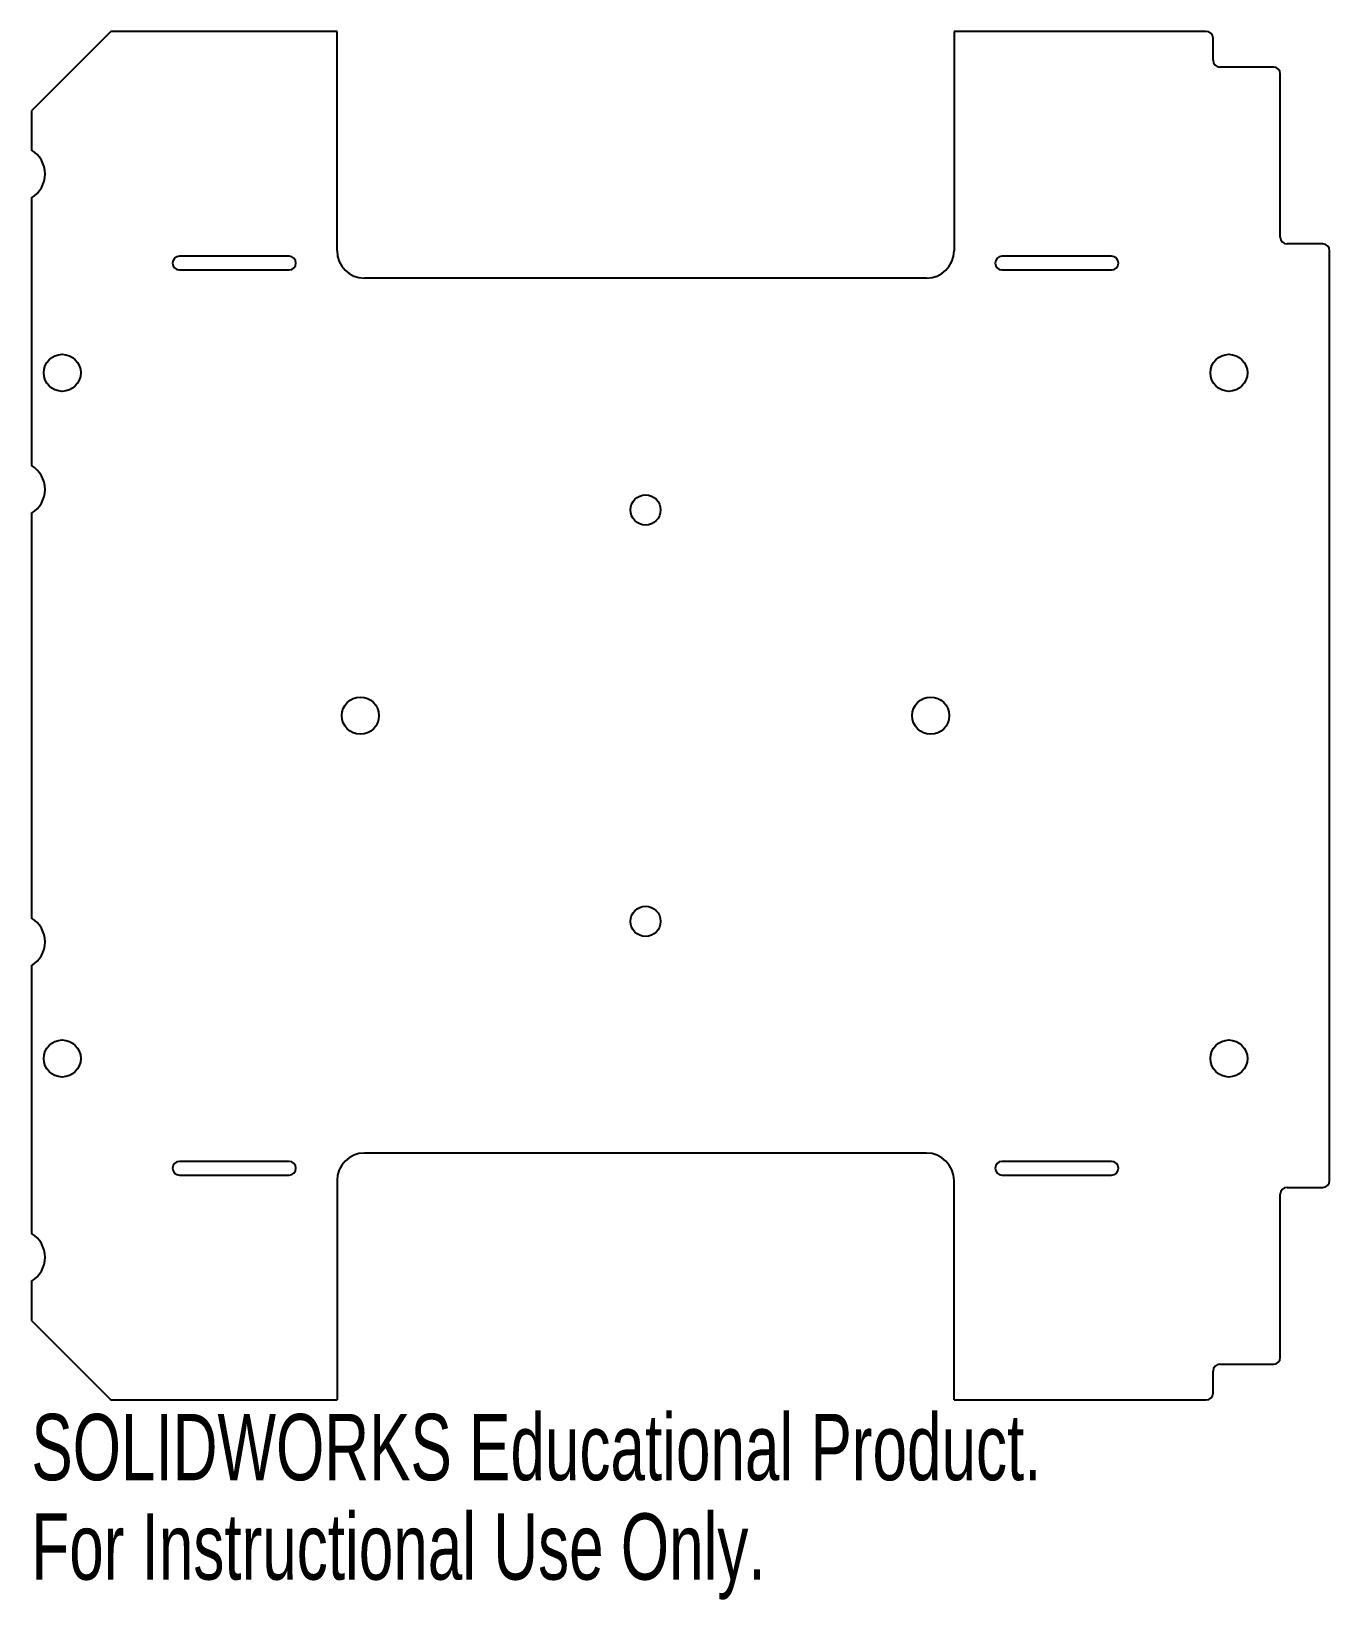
# Model space of a CAD drawing. Header units: millimetres. Extents: x -45 to 50, y -64 to 50.
import ezdxf

# ---------------------------------------------------------------- set-up
doc = ezdxf.new("R2010")
doc.units = ezdxf.units.MM
doc.styles.add('SLDTEXTSTYLE0', font='TXT', dxfattribs={"width": 0.7})

msp = doc.modelspace()

# ---------------------------------------------------------------- linework, layer by layer
at = {"color": 7, "linetype": 'Continuous', "lineweight": 25}
for p, q in [((-39, 49.9), (-44.8, 44.1)), ((-22.5, 49.9), (-39, 49.9)), ((-22.5, 33.9), (-22.5, 49.9)), ((22.5, 49.9), (22.5, 33.9)), ((40.9, 49.9), (22.5, 49.9)), ((41.4, 47.8), (41.4, 49.4)), ((45.8, 47.3), (41.9, 47.3)), ((46.3, 34.9), (46.3, 46.8)), ((-44.8, 44.1), (-44.8, 41.23)), ((-44.8, 37.77), (-44.8, 18.23)), ((49.4, 34.4), (46.8, 34.4)), ((-26, 33.5), (-34, 33.5)), ((34, 33.5), (26, 33.5)), ((49.9, -33.9), (49.9, 33.9)), ((-34, 32.5), (-26, 32.5)), ((26, 32.5), (34, 32.5)), ((20.5, 31.9), (-20.5, 31.9)), ((-44.8, 14.77), (-44.8, -14.77)), ((-44.8, -18.23), (-44.8, -37.77)), ((20.5, -31.9), (-20.5, -31.9)), ((-26, -32.5), (-34, -32.5)), ((34, -32.5), (26, -32.5)), ((-34, -33.5), (-26, -33.5)), ((-22.5, -33.9), (-22.5, -49.9)), ((22.5, -49.9), (22.5, -33.9)), ((26, -33.5), (34, -33.5)), ((46.3, -46.8), (46.3, -34.9)), ((46.8, -34.4), (49.4, -34.4)), ((-44.8, -41.23), (-44.8, -44.1)), ((-44.8, -44.1), (-39, -49.9)), ((41.4, -49.4), (41.4, -47.8)), ((41.9, -47.3), (45.8, -47.3)), ((-39, -49.9), (-22.5, -49.9)), ((22.5, -49.9), (40.9, -49.9))]:
    msp.add_line(p, q, dxfattribs=at)
for centre, radius in [((-42.55, 25), 1.35), ((42.55, 25), 1.35), ((0, 15), 1.1), ((-20.8, 0), 1.35), ((20.8, 0), 1.35), ((0, -15), 1.1), ((-42.55, -25), 1.35), ((42.55, -25), 1.35)]:
    msp.add_circle(centre, radius, dxfattribs=at)
for centre, radius, start, end in [((40.9, 49.4), 0.5, 0, 90), ((41.9, 47.8), 0.5, 180, 270), ((45.8, 46.8), 0.5, 0, 90), ((-45.8, 39.5), 2, 300, 60), ((46.8, 34.9), 0.5, 180, 270), ((49.4, 33.9), 0.5, 0, 90), ((-34, 33), 0.5, 90, 270), ((-26, 33), 0.5, 270, 90), ((-20.5, 33.9), 2, 180, 270), ((20.5, 33.9), 2, 270, 0), ((26, 33), 0.5, 90, 270), ((34, 33), 0.5, 270, 90), ((-45.8, 16.5), 2, 300, 60), ((-45.8, -16.5), 2, 300, 60), ((-20.5, -33.9), 2, 90, 180), ((20.5, -33.9), 2, 0, 90), ((-34, -33), 0.5, 90, 270), ((-26, -33), 0.5, 270, 90), ((26, -33), 0.5, 90, 270), ((34, -33), 0.5, 270, 90), ((49.4, -33.9), 0.5, 270, 0), ((46.8, -34.9), 0.5, 90, 180), ((-45.8, -39.5), 2, 300, 60), ((45.8, -46.8), 0.5, 270, 0), ((41.9, -47.8), 0.5, 90, 180), ((40.9, -49.4), 0.5, 270, 0)]:
    msp.add_arc(centre, radius, start, end, dxfattribs=at)

# ---------------------------------------------------------------- texts
at = {"color": 7, "linetype": 'Continuous', "char_height": 4.8336, "attachment_point": 1, "style": 'SLDTEXTSTYLE0'}
for s, insert in [('SOLIDWORKS Educational Product.', (-44.8, -50.92)), ('For Instructional Use Only.', (-44.8, -58.17))]:
    msp.add_mtext(s, dxfattribs=dict(at, insert=insert))

doc.saveas('drawing.dxf')
